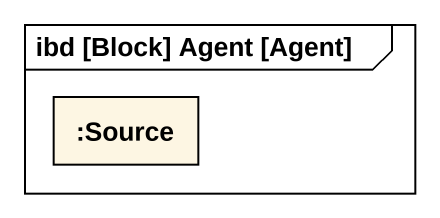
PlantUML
@startuml
mainframe ibd [Block] Agent [Agent]
rectangle ":Source" as Source
@enduml
